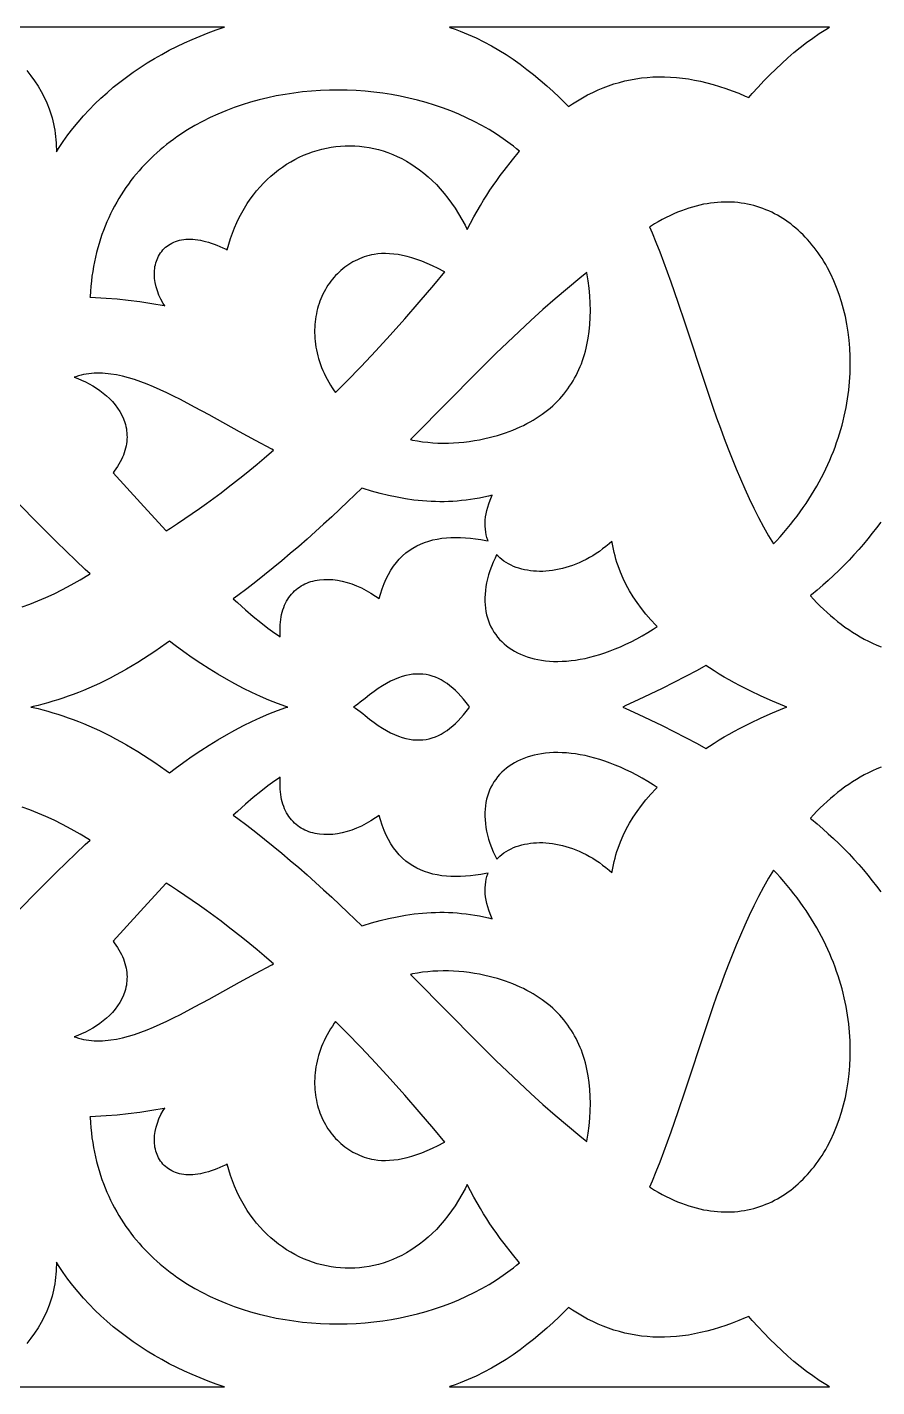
# Model space of a CAD drawing. Extents: x -340 to 340, y -265 to 265.
# Drawn here: x 130.8 to 168, y -214.8 to -155.2 of the extents above; entities that cross this region are included whole.
import ezdxf

# ---------------------------------------------------------------- set-up
doc = ezdxf.new("R2010")
doc.units = 0
doc.layers.add('LAYER_1', color=18, linetype='CONTINUOUS')

msp = doc.modelspace()

# ---------------------------------------------------------------- linework, layer by layer
at = {"layer": 'LAYER_1'}
for points in [[(130.732, -157.107), (130.909, -157.327), (131.075, -157.554), (131.228, -157.787), (131.369, -158.026), (131.497, -158.272), (131.612, -158.523), (131.714, -158.778), (131.76, -158.91), (131.803, -159.041), (131.842, -159.174), (131.877, -159.308), (131.909, -159.443), (131.938, -159.579), (131.962, -159.716), (131.984, -159.855), (132.001, -159.994), (132.015, -160.134), (132.024, -160.275), (132.031, -160.417), (132.033, -160.56), (132.032, -160.67), (132.129, -160.514), (132.329, -160.216), (132.539, -159.924), (132.759, -159.639), (132.987, -159.36), (133.224, -159.089), (133.469, -158.824), (133.723, -158.567), (133.984, -158.316), (134.254, -158.073), (134.53, -157.837), (134.814, -157.608), (135.105, -157.387), (135.402, -157.173), (135.706, -156.966), (136.016, -156.767), (136.332, -156.576), (136.653, -156.392), (136.98, -156.216), (137.312, -156.048), (137.649, -155.887), (137.991, -155.735), (138.337, -155.59), (138.687, -155.454), (139.04, -155.325), (139.398, -155.205), (139.408, -155.202), (128.06, -155.202)], [(130.533, -180.605), (130.87, -180.488), (131.216, -180.355), (131.571, -180.204), (131.935, -180.037), (132.307, -179.852), (132.689, -179.649), (133.079, -179.427), (133.486, -179.18), (133.512, -179.167), (133.303, -178.972), (132.882, -178.573), (132.461, -178.168), (132.04, -177.756), (131.196, -176.915), (130.4, -176.105)], [(168.19, -176.895), (168.009, -177.144), (167.822, -177.389), (167.629, -177.63), (167.43, -177.868), (167.226, -178.103), (167.016, -178.335), (166.801, -178.564), (166.581, -178.79), (166.355, -179.012), (166.123, -179.233), (165.887, -179.45), (165.646, -179.665), (165.399, -179.877), (165.148, -180.086), (165.106, -180.121), (165.109, -180.125), (165.25, -180.279), (165.393, -180.43), (165.538, -180.577), (165.686, -180.72), (165.836, -180.859), (165.988, -180.994), (166.143, -181.126), (166.3, -181.253), (166.459, -181.377), (166.622, -181.496), (166.786, -181.611), (166.954, -181.721), (167.124, -181.827), (167.297, -181.929), (167.472, -182.026), (167.651, -182.119), (167.832, -182.207), (168.017, -182.29), (168.204, -182.369)], [(168.204, -187.635), (168.017, -187.714), (167.832, -187.797), (167.651, -187.885), (167.472, -187.978), (167.297, -188.075), (167.124, -188.177), (166.954, -188.283), (166.786, -188.394), (166.622, -188.508), (166.459, -188.628), (166.3, -188.751), (166.143, -188.878), (165.988, -189.01), (165.836, -189.145), (165.686, -189.284), (165.538, -189.428), (165.393, -189.574), (165.25, -189.725), (165.109, -189.879), (165.105, -189.883), (165.149, -189.919), (165.399, -190.128), (165.646, -190.34), (165.887, -190.555), (166.123, -190.772), (166.355, -190.992), (166.581, -191.215), (166.801, -191.441), (167.016, -191.67), (167.226, -191.902), (167.43, -192.137), (167.629, -192.375), (167.822, -192.616), (168.009, -192.861), (168.19, -193.109)], [(130.4, -193.899), (131.196, -193.089), (132.04, -192.248), (132.461, -191.836), (132.882, -191.431), (133.303, -191.032), (133.512, -190.837), (133.486, -190.824), (133.079, -190.577), (132.689, -190.355), (132.307, -190.152), (131.935, -189.967), (131.571, -189.8), (131.216, -189.649), (130.87, -189.516), (130.533, -189.399)], [(128.061, -214.802), (139.406, -214.802), (139.397, -214.799), (139.04, -214.679), (138.686, -214.55), (138.336, -214.414), (137.99, -214.269), (137.648, -214.117), (137.312, -213.956), (136.98, -213.788), (136.653, -213.612), (136.331, -213.428), (136.016, -213.237), (135.706, -213.038), (135.402, -212.831), (135.104, -212.617), (134.814, -212.396), (134.53, -212.167), (134.253, -211.931), (133.984, -211.688), (133.723, -211.437), (133.469, -211.18), (133.224, -210.915), (132.987, -210.644), (132.758, -210.365), (132.539, -210.08), (132.329, -209.788), (132.129, -209.489), (132.032, -209.334), (132.033, -209.444), (132.031, -209.587), (132.024, -209.729), (132.015, -209.87), (132.001, -210.01), (131.984, -210.149), (131.963, -210.288), (131.938, -210.425), (131.909, -210.561), (131.878, -210.696), (131.842, -210.83), (131.803, -210.963), (131.761, -211.094), (131.714, -211.226), (131.613, -211.481), (131.497, -211.732), (131.369, -211.978), (131.228, -212.217), (131.075, -212.45), (130.91, -212.677), (130.733, -212.897)]]:
    msp.add_lwpolyline(points, dxfattribs=at)
for points in [[(149.27, -155.202), (149.289, -155.209), (149.519, -155.29), (149.748, -155.375), (150.098, -155.518), (150.443, -155.673), (150.781, -155.839), (151.112, -156.017), (151.437, -156.205), (151.755, -156.403), (152.068, -156.61), (152.374, -156.826), (152.674, -157.05), (152.968, -157.282), (153.256, -157.521), (153.54, -157.766), (153.817, -158.017), (154.09, -158.273), (154.357, -158.534), (154.501, -158.679), (154.666, -158.568), (154.887, -158.428), (155.11, -158.297), (155.335, -158.174), (155.562, -158.06), (155.791, -157.955), (156.022, -157.858), (156.255, -157.77), (156.491, -157.69), (156.729, -157.62), (156.968, -157.558), (157.211, -157.505), (157.455, -157.462), (157.701, -157.427), (157.95, -157.401), (158.201, -157.384), (158.454, -157.376), (158.71, -157.377), (158.968, -157.388), (159.228, -157.407), (159.491, -157.435), (159.755, -157.473), (160.023, -157.519), (160.292, -157.575), (160.565, -157.64), (160.839, -157.714), (161.116, -157.797), (161.396, -157.889), (161.679, -157.99), (161.964, -158.101), (162.251, -158.22), (162.405, -158.288), (162.557, -158.114), (162.81, -157.833), (163.065, -157.56), (163.323, -157.295), (163.584, -157.037), (163.847, -156.788), (164.114, -156.547), (164.384, -156.315), (164.657, -156.093), (164.933, -155.88), (165.213, -155.676), (165.496, -155.483), (165.783, -155.301), (165.951, -155.202)], [(144.007, -157.963), (143.616, -157.978), (143.225, -158.004), (142.835, -158.041), (142.448, -158.089), (142.063, -158.147), (141.68, -158.217), (141.301, -158.297), (140.925, -158.389), (140.554, -158.491), (140.187, -158.604), (139.825, -158.729), (139.469, -158.864), (139.119, -159.011), (138.775, -159.168), (138.438, -159.337), (138.108, -159.517), (137.785, -159.708), (137.628, -159.807), (137.472, -159.91), (137.318, -160.015), (137.167, -160.123), (137.017, -160.234), (136.87, -160.347), (136.726, -160.464), (136.584, -160.583), (136.444, -160.705), (136.307, -160.83), (136.172, -160.957), (136.04, -161.088), (135.911, -161.221), (135.784, -161.357), (135.66, -161.496), (135.539, -161.638), (135.421, -161.782), (135.306, -161.929), (135.194, -162.08), (135.085, -162.233), (134.979, -162.389), (134.876, -162.548), (134.777, -162.709), (134.68, -162.874), (134.587, -163.041), (134.498, -163.212), (134.412, -163.385), (134.329, -163.561), (134.25, -163.74), (134.174, -163.922), (134.102, -164.107), (134.034, -164.295), (133.969, -164.486), (133.908, -164.68), (133.852, -164.877), (133.799, -165.076), (133.75, -165.279), (133.705, -165.485), (133.664, -165.694), (133.627, -165.906), (133.595, -166.121), (133.567, -166.339), (133.543, -166.559), (133.523, -166.784), (133.508, -167.011), (133.507, -167.04), (133.752, -167.048), (134.217, -167.075), (134.696, -167.114), (135.189, -167.166), (135.697, -167.232), (136.22, -167.311), (136.757, -167.405), (136.786, -167.411), (136.722, -167.314), (136.621, -167.131), (136.534, -166.948), (136.463, -166.764), (136.407, -166.581), (136.367, -166.398), (136.342, -166.218), (136.332, -166.043), (136.333, -165.954), (136.338, -165.868), (136.347, -165.783), (136.359, -165.699), (136.376, -165.617), (136.397, -165.537), (136.421, -165.458), (136.45, -165.381), (136.482, -165.306), (136.519, -165.233), (136.56, -165.162), (136.604, -165.095), (136.653, -165.029), (136.706, -164.967), (136.762, -164.908), (136.823, -164.852), (136.887, -164.8), (136.955, -164.752), (137.026, -164.707), (137.101, -164.666), (137.18, -164.629), (137.261, -164.597), (137.346, -164.569), (137.433, -164.545), (137.524, -164.525), (137.617, -164.511), (137.714, -164.5), (137.813, -164.495), (137.914, -164.494), (138.019, -164.498), (138.126, -164.506), (138.236, -164.52), (138.348, -164.538), (138.463, -164.562), (138.58, -164.59), (138.7, -164.624), (138.823, -164.663), (138.948, -164.707), (139.076, -164.756), (139.207, -164.811), (139.34, -164.872), (139.475, -164.938), (139.522, -164.963), (139.592, -164.711), (139.669, -164.467), (139.754, -164.228), (139.846, -163.996), (139.945, -163.77), (140.051, -163.551), (140.163, -163.339), (140.282, -163.133), (140.407, -162.934), (140.538, -162.741), (140.675, -162.556), (140.818, -162.377), (140.965, -162.206), (141.118, -162.042), (141.276, -161.885), (141.438, -161.736), (141.605, -161.594), (141.776, -161.459), (141.951, -161.332), (142.13, -161.213), (142.313, -161.102), (142.499, -160.998), (142.688, -160.902), (142.88, -160.815), (143.074, -160.735), (143.271, -160.664), (143.471, -160.601), (143.672, -160.546), (143.875, -160.499), (144.08, -160.461), (144.287, -160.432), (144.494, -160.411), (144.702, -160.4), (144.911, -160.396), (145.121, -160.402), (145.33, -160.417), (145.54, -160.441), (145.749, -160.474), (145.958, -160.516), (146.166, -160.567), (146.373, -160.628), (146.579, -160.698), (146.784, -160.777), (146.987, -160.866), (147.188, -160.965), (147.387, -161.073), (147.583, -161.191), (147.777, -161.319), (147.968, -161.456), (148.156, -161.603), (148.341, -161.76), (148.522, -161.927), (148.7, -162.104), (148.874, -162.291), (149.043, -162.488), (149.209, -162.695), (149.369, -162.912), (149.525, -163.14), (149.676, -163.378), (149.822, -163.626), (149.963, -163.884), (150.053, -164.065), (150.193, -163.799), (150.344, -163.521), (150.49, -163.262), (150.631, -163.018), (150.77, -162.787), (150.91, -162.565), (151.051, -162.349), (151.196, -162.137), (151.347, -161.925), (151.505, -161.71), (151.673, -161.49), (152.044, -161.02), (152.352, -160.641), (152.221, -160.532), (152.079, -160.419), (151.934, -160.308), (151.637, -160.093), (151.331, -159.888), (151.017, -159.693), (150.695, -159.509), (150.365, -159.334), (150.027, -159.17), (149.683, -159.016), (149.332, -158.872), (148.976, -158.739), (148.613, -158.616), (148.246, -158.504), (147.875, -158.402), (147.499, -158.31), (147.119, -158.229), (146.737, -158.158), (146.351, -158.098), (145.964, -158.049), (145.574, -158.01), (145.183, -157.982), (144.792, -157.965), (144.399, -157.959)], [(161.499, -173.681), (161.674, -174.127), (161.854, -174.569), (162.039, -175.006), (162.229, -175.438), (162.424, -175.863), (162.625, -176.282), (162.833, -176.693), (163.046, -177.097), (163.267, -177.492), (163.481, -177.855), (163.616, -177.714), (163.779, -177.536), (163.938, -177.358), (164.092, -177.178), (164.241, -176.997), (164.386, -176.815), (164.526, -176.632), (164.662, -176.448), (164.793, -176.263), (164.921, -176.077), (165.043, -175.89), (165.162, -175.702), (165.276, -175.514), (165.386, -175.325), (165.491, -175.136), (165.593, -174.946), (165.69, -174.755), (165.783, -174.564), (165.872, -174.373), (165.957, -174.181), (166.037, -173.989), (166.114, -173.797), (166.187, -173.605), (166.256, -173.412), (166.321, -173.22), (166.382, -173.027), (166.439, -172.835), (166.493, -172.643), (166.542, -172.451), (166.588, -172.26), (166.63, -172.068), (166.669, -171.877), (166.704, -171.687), (166.735, -171.497), (166.762, -171.307), (166.786, -171.119), (166.824, -170.743), (166.847, -170.37), (166.857, -170.001), (166.853, -169.636), (166.836, -169.276), (166.806, -168.921), (166.763, -168.571), (166.709, -168.227), (166.641, -167.89), (166.562, -167.559), (166.472, -167.236), (166.37, -166.921), (166.257, -166.614), (166.133, -166.316), (165.998, -166.027), (165.853, -165.746), (165.777, -165.611), (165.698, -165.478), (165.617, -165.348), (165.534, -165.22), (165.448, -165.095), (165.359, -164.972), (165.269, -164.853), (165.176, -164.736), (165.081, -164.623), (164.984, -164.512), (164.884, -164.405), (164.783, -164.301), (164.679, -164.2), (164.573, -164.102), (164.466, -164.008), (164.356, -163.917), (164.244, -163.829), (164.131, -163.745), (164.015, -163.664), (163.897, -163.587), (163.778, -163.513), (163.657, -163.443), (163.534, -163.377), (163.409, -163.315), (163.283, -163.256), (163.155, -163.202), (163.025, -163.151), (162.893, -163.104), (162.76, -163.061), (162.625, -163.022), (162.489, -162.988), (162.351, -162.957), (162.211, -162.931), (162.07, -162.909), (161.927, -162.892), (161.783, -162.878), (161.637, -162.87), (161.49, -162.865), (161.341, -162.866), (161.191, -162.871), (161.039, -162.88), (160.886, -162.895), (160.732, -162.914), (160.576, -162.938), (160.419, -162.967), (160.26, -163.002), (160.1, -163.041), (159.939, -163.085), (159.777, -163.135), (159.613, -163.19), (159.448, -163.25), (159.282, -163.316), (159.115, -163.388), (158.947, -163.465), (158.777, -163.547), (158.607, -163.635), (158.435, -163.729), (158.263, -163.829), (158.089, -163.935), (158.055, -163.957), (158.163, -164.211), (158.333, -164.629), (158.5, -165.053), (158.663, -165.484), (158.824, -165.92), (158.982, -166.361), (159.293, -167.257), (159.599, -168.166), (159.903, -169.086), (160.208, -170.011), (160.517, -170.937), (160.833, -171.861), (160.995, -172.32), (161.159, -172.776), (161.327, -173.23)], [(143.779, -170.375), (143.841, -170.504), (143.908, -170.632), (143.98, -170.76), (144.056, -170.888), (144.137, -171.016), (144.223, -171.143), (144.274, -171.214), (144.758, -170.732), (145.4, -170.072), (146.04, -169.396), (146.678, -168.703), (147.315, -167.992), (147.953, -167.263), (148.592, -166.515), (149.078, -165.932), (149.03, -165.906), (148.78, -165.777), (148.537, -165.66), (148.3, -165.555), (148.07, -165.463), (147.847, -165.382), (147.631, -165.312), (147.421, -165.254), (147.218, -165.207), (147.021, -165.171), (146.831, -165.145), (146.647, -165.13), (146.469, -165.124), (146.297, -165.128), (146.13, -165.142), (145.968, -165.165), (145.859, -165.186), (145.75, -165.212), (145.643, -165.241), (145.538, -165.274), (145.435, -165.31), (145.333, -165.351), (145.234, -165.394), (145.137, -165.441), (145.041, -165.492), (144.948, -165.546), (144.857, -165.603), (144.768, -165.663), (144.681, -165.727), (144.597, -165.793), (144.515, -165.862), (144.435, -165.935), (144.358, -166.01), (144.283, -166.088), (144.21, -166.168), (144.14, -166.251), (144.073, -166.337), (144.009, -166.425), (143.947, -166.516), (143.888, -166.609), (143.832, -166.704), (143.778, -166.802), (143.728, -166.901), (143.68, -167.003), (143.636, -167.106), (143.595, -167.212), (143.557, -167.319), (143.522, -167.428), (143.49, -167.539), (143.462, -167.651), (143.436, -167.765), (143.415, -167.88), (143.397, -167.997), (143.382, -168.114), (143.371, -168.234), (143.363, -168.354), (143.36, -168.475), (143.36, -168.597), (143.363, -168.721), (143.371, -168.845), (143.382, -168.97), (143.397, -169.095), (143.417, -169.222), (143.44, -169.349), (143.468, -169.476), (143.499, -169.604), (143.535, -169.732), (143.575, -169.86), (143.62, -169.989), (143.668, -170.117), (143.722, -170.246)], [(151.196, -173.145), (151.377, -173.094), (151.554, -173.04), (151.726, -172.983), (151.894, -172.924), (152.057, -172.861), (152.216, -172.795), (152.371, -172.727), (152.522, -172.655), (152.668, -172.581), (152.811, -172.505), (152.949, -172.426), (153.083, -172.344), (153.212, -172.259), (153.338, -172.172), (153.46, -172.083), (153.578, -171.991), (153.692, -171.897), (153.802, -171.8), (153.908, -171.701), (154.01, -171.599), (154.109, -171.496), (154.204, -171.39), (154.295, -171.282), (154.382, -171.171), (154.466, -171.059), (154.546, -170.944), (154.623, -170.827), (154.696, -170.708), (154.766, -170.587), (154.832, -170.464), (154.895, -170.339), (154.954, -170.212), (155.01, -170.083), (155.062, -169.952), (155.111, -169.82), (155.157, -169.685), (155.199, -169.548), (155.238, -169.41), (155.274, -169.27), (155.307, -169.128), (155.336, -168.984), (155.362, -168.84), (155.405, -168.543), (155.435, -168.241), (155.452, -167.933), (155.457, -167.619), (155.45, -167.3), (155.43, -166.976), (155.399, -166.647), (155.356, -166.314), (155.302, -165.976), (155.298, -165.957), (154.996, -166.199), (154.446, -166.654), (153.906, -167.116), (153.375, -167.584), (152.851, -168.057), (152.334, -168.536), (151.822, -169.02), (151.315, -169.509), (150.812, -170.001), (150.311, -170.498), (149.315, -171.501), (147.564, -173.281), (147.656, -173.301), (147.876, -173.341), (148.097, -173.373), (148.32, -173.399), (148.545, -173.418), (148.771, -173.43), (148.998, -173.435), (149.226, -173.433), (149.454, -173.425), (149.683, -173.41), (149.911, -173.389), (150.14, -173.361), (150.367, -173.326), (150.594, -173.285), (150.821, -173.238), (151.01, -173.193)], [(137.474, -171.526), (137.173, -171.374), (136.876, -171.23), (136.584, -171.094), (136.297, -170.968), (136.015, -170.852), (135.737, -170.747), (135.465, -170.653), (135.197, -170.571), (134.935, -170.503), (134.677, -170.447), (134.423, -170.406), (134.299, -170.391), (134.176, -170.38), (134.054, -170.373), (133.933, -170.369), (133.813, -170.369), (133.694, -170.374), (133.577, -170.382), (133.46, -170.395), (133.345, -170.412), (133.23, -170.433), (133.117, -170.459), (133.004, -170.489), (132.892, -170.524), (132.82, -170.549), (132.969, -170.604), (133.139, -170.673), (133.306, -170.75), (133.471, -170.834), (133.633, -170.925), (133.791, -171.023), (133.944, -171.128), (134.092, -171.24), (134.233, -171.358), (134.367, -171.483), (134.494, -171.614), (134.611, -171.752), (134.719, -171.897), (134.817, -172.048), (134.904, -172.205), (134.978, -172.369), (135.038, -172.536), (135.063, -172.625), (135.084, -172.713), (135.102, -172.803), (135.115, -172.894), (135.125, -172.986), (135.13, -173.079), (135.131, -173.173), (135.127, -173.268), (135.119, -173.364), (135.107, -173.461), (135.089, -173.559), (135.068, -173.657), (135.041, -173.756), (135.009, -173.856), (134.973, -173.956), (134.931, -174.057), (134.885, -174.158), (134.833, -174.259), (134.777, -174.361), (134.715, -174.464), (134.648, -174.567), (134.575, -174.67), (134.522, -174.74), (135.723, -176.055), (136.354, -176.74), (136.855, -177.279), (137.034, -177.165), (137.352, -176.957), (137.669, -176.744), (137.987, -176.526), (138.304, -176.304), (138.621, -176.076), (138.938, -175.844), (139.255, -175.607), (139.572, -175.366), (139.888, -175.12), (140.205, -174.869), (140.521, -174.613), (140.837, -174.353), (141.153, -174.088), (141.468, -173.819), (141.563, -173.737), (141.485, -173.696), (140.767, -173.319), (140.067, -172.939), (138.731, -172.2), (138.093, -171.852)], [(150.966, -177.717), (150.956, -177.692), (150.919, -177.577), (150.888, -177.458), (150.865, -177.335), (150.849, -177.209), (150.841, -177.08), (150.84, -176.947), (150.847, -176.812), (150.862, -176.673), (150.884, -176.532), (150.915, -176.388), (150.953, -176.242), (151, -176.093), (151.056, -175.941), (151.119, -175.787), (151.149, -175.722), (150.988, -175.761), (150.789, -175.805), (150.591, -175.845), (150.394, -175.879), (150.198, -175.91), (150.003, -175.936), (149.809, -175.957), (149.616, -175.975), (149.423, -175.988), (149.231, -175.997), (149.041, -176.002), (148.85, -176.003), (148.661, -176), (148.472, -175.993), (148.283, -175.983), (148.095, -175.969), (147.907, -175.951), (147.719, -175.929), (147.347, -175.876), (146.975, -175.81), (146.603, -175.73), (146.231, -175.639), (145.859, -175.535), (145.489, -175.422), (145.43, -175.404), (144.817, -175.995), (144.11, -176.66), (143.753, -176.99), (143.393, -177.316), (143.03, -177.641), (142.663, -177.962), (142.294, -178.28), (141.92, -178.594), (141.543, -178.905), (141.162, -179.213), (140.777, -179.516), (140.388, -179.815), (139.994, -180.11), (139.793, -180.256), (139.976, -180.425), (140.326, -180.738), (140.665, -181.029), (140.995, -181.298), (141.314, -181.543), (141.622, -181.764), (141.771, -181.865), (141.855, -181.919), (141.846, -181.784), (141.843, -181.654), (141.844, -181.528), (141.849, -181.405), (141.858, -181.285), (141.872, -181.169), (141.89, -181.056), (141.912, -180.947), (141.939, -180.841), (141.969, -180.739), (142.004, -180.64), (142.042, -180.544), (142.084, -180.452), (142.13, -180.364), (142.18, -180.28), (142.233, -180.199), (142.29, -180.122), (142.35, -180.049), (142.414, -179.979), (142.48, -179.914), (142.55, -179.853), (142.623, -179.795), (142.698, -179.742), (142.776, -179.692), (142.856, -179.647), (142.938, -179.605), (143.023, -179.568), (143.109, -179.534), (143.198, -179.505), (143.288, -179.479), (143.38, -179.458), (143.473, -179.44), (143.57, -179.425), (143.761, -179.408), (143.959, -179.406), (144.16, -179.418), (144.365, -179.444), (144.572, -179.484), (144.781, -179.538), (144.991, -179.606), (145.202, -179.687), (145.412, -179.781), (145.622, -179.889), (145.831, -180.009), (146.037, -180.143), (146.189, -180.253), (146.244, -180.053), (146.32, -179.817), (146.404, -179.595), (146.496, -179.385), (146.596, -179.187), (146.705, -179.001), (146.821, -178.828), (146.945, -178.666), (147.076, -178.516), (147.215, -178.378), (147.36, -178.251), (147.513, -178.137), (147.672, -178.033), (147.837, -177.941), (148.008, -177.86), (148.184, -177.789), (148.365, -177.729), (148.552, -177.679), (148.743, -177.639), (148.938, -177.608), (149.138, -177.586), (149.342, -177.573), (149.55, -177.569), (149.761, -177.572), (149.977, -177.583), (150.196, -177.602), (150.418, -177.628), (150.644, -177.66), (150.873, -177.699)], [(151.345, -178.327), (151.275, -178.471), (151.191, -178.659), (151.116, -178.844), (151.05, -179.026), (150.993, -179.206), (150.945, -179.382), (150.905, -179.556), (150.874, -179.726), (150.851, -179.893), (150.836, -180.056), (150.828, -180.216), (150.829, -180.372), (150.837, -180.524), (150.853, -180.673), (150.876, -180.818), (150.906, -180.959), (150.943, -181.096), (150.987, -181.228), (151.037, -181.357), (151.094, -181.482), (151.158, -181.602), (151.228, -181.718), (151.304, -181.83), (151.387, -181.937), (151.475, -182.04), (151.57, -182.138), (151.671, -182.232), (151.777, -182.321), (151.89, -182.405), (152.008, -182.485), (152.132, -182.559), (152.261, -182.628), (152.396, -182.692), (152.536, -182.75), (152.682, -182.802), (152.833, -182.849), (152.989, -182.89), (153.151, -182.925), (153.317, -182.954), (153.488, -182.976), (153.663, -182.992), (153.844, -183.001), (154.028, -183.004), (154.217, -182.999), (154.411, -182.988), (154.608, -182.969), (154.809, -182.944), (155.015, -182.91), (155.223, -182.869), (155.436, -182.821), (155.652, -182.764), (155.871, -182.7), (156.093, -182.627), (156.319, -182.547), (156.547, -182.458), (156.778, -182.36), (157.012, -182.254), (157.248, -182.139), (157.487, -182.015), (157.728, -181.882), (157.971, -181.74), (158.216, -181.589), (158.388, -181.477), (158.327, -181.416), (158.104, -181.176), (157.893, -180.931), (157.695, -180.682), (157.509, -180.428), (157.336, -180.17), (157.176, -179.907), (157.03, -179.64), (156.896, -179.368), (156.776, -179.092), (156.67, -178.812), (156.622, -178.669), (156.578, -178.525), (156.537, -178.381), (156.499, -178.235), (156.465, -178.088), (156.435, -177.94), (156.408, -177.792), (156.4, -177.74), (156.279, -177.847), (156.138, -177.964), (155.995, -178.074), (155.851, -178.179), (155.705, -178.277), (155.559, -178.369), (155.412, -178.455), (155.264, -178.535), (155.116, -178.61), (154.968, -178.678), (154.819, -178.74), (154.671, -178.797), (154.522, -178.848), (154.375, -178.893), (154.227, -178.933), (154.081, -178.967), (153.935, -178.996), (153.791, -179.019), (153.648, -179.036), (153.506, -179.049), (153.366, -179.055), (153.228, -179.057), (153.091, -179.053), (152.957, -179.044), (152.825, -179.03), (152.695, -179.01), (152.568, -178.986), (152.444, -178.956), (152.322, -178.921), (152.204, -178.881), (152.089, -178.836), (151.978, -178.786), (151.87, -178.731), (151.767, -178.671), (151.667, -178.606), (151.572, -178.536), (151.482, -178.461), (151.396, -178.381)], [(139.863, -186.012), (140.236, -185.816), (140.609, -185.633), (140.982, -185.462), (141.355, -185.304), (141.728, -185.159), (142.101, -185.028), (142.183, -185.002), (142.101, -184.976), (141.728, -184.845), (141.355, -184.7), (140.982, -184.542), (140.609, -184.371), (140.236, -184.188), (139.862, -183.992), (139.489, -183.785), (139.115, -183.565), (138.741, -183.335), (138.367, -183.094), (137.993, -182.843), (137.618, -182.581), (137.243, -182.31), (136.988, -182.119), (136.853, -182.217), (136.599, -182.397), (136.347, -182.57), (136.097, -182.737), (135.848, -182.897), (135.602, -183.051), (135.356, -183.199), (135.113, -183.341), (134.871, -183.477), (134.631, -183.608), (134.393, -183.732), (134.156, -183.851), (133.921, -183.965), (133.688, -184.072), (133.456, -184.175), (133.226, -184.273), (132.998, -184.365), (132.771, -184.452), (132.546, -184.534), (132.322, -184.612), (132.1, -184.685), (131.88, -184.753), (131.661, -184.816), (131.443, -184.875), (131.228, -184.93), (131.013, -184.981), (130.915, -185.002), (131.013, -185.024), (131.228, -185.074), (131.443, -185.129), (131.661, -185.188), (131.88, -185.251), (132.1, -185.32), (132.322, -185.392), (132.546, -185.47), (132.771, -185.552), (132.998, -185.639), (133.226, -185.731), (133.456, -185.829), (133.688, -185.931), (133.921, -186.039), (134.156, -186.153), (134.393, -186.272), (134.631, -186.396), (134.871, -186.527), (135.113, -186.663), (135.356, -186.805), (135.602, -186.953), (135.848, -187.107), (136.097, -187.267), (136.347, -187.434), (136.599, -187.607), (136.853, -187.787), (136.988, -187.885), (137.244, -187.694), (137.618, -187.423), (137.993, -187.161), (138.367, -186.91), (138.742, -186.669), (139.115, -186.438), (139.489, -186.219)], [(147.037, -183.725), (146.868, -183.793), (146.696, -183.873), (146.52, -183.966), (146.339, -184.071), (146.155, -184.19), (145.966, -184.321), (145.774, -184.467), (145.574, -184.629), (145.363, -184.797), (145.256, -184.875), (145.15, -184.948), (145.065, -185.002), (145.15, -185.056), (145.256, -185.129), (145.362, -185.206), (145.469, -185.289), (145.575, -185.376), (145.774, -185.537), (145.966, -185.682), (146.155, -185.814), (146.339, -185.933), (146.52, -186.038), (146.696, -186.13), (146.868, -186.211), (147.037, -186.278), (147.201, -186.334), (147.362, -186.379), (147.518, -186.412), (147.671, -186.434), (147.82, -186.445), (147.967, -186.447), (148.11, -186.438), (148.25, -186.42), (148.388, -186.392), (148.523, -186.354), (148.656, -186.307), (148.788, -186.251), (148.917, -186.186), (149.045, -186.112), (149.171, -186.028), (149.296, -185.936), (149.419, -185.834), (149.54, -185.724), (149.66, -185.606), (149.778, -185.478), (149.895, -185.343), (150.009, -185.2), (150.122, -185.049), (150.155, -185.002), (150.122, -184.956), (150.009, -184.804), (149.895, -184.661), (149.778, -184.526), (149.66, -184.399), (149.54, -184.28), (149.419, -184.17), (149.296, -184.068), (149.171, -183.976), (149.045, -183.892), (148.917, -183.818), (148.788, -183.752), (148.656, -183.696), (148.523, -183.649), (148.388, -183.612), (148.25, -183.584), (148.11, -183.565), (147.967, -183.557), (147.82, -183.558), (147.671, -183.57), (147.518, -183.592), (147.362, -183.625), (147.201, -183.669)], [(163.975, -185.04), (164.071, -185.002), (163.975, -184.964), (163.445, -184.742), (162.942, -184.52), (162.462, -184.294), (162.229, -184.178), (161.999, -184.06), (161.774, -183.94), (161.551, -183.816), (161.33, -183.689), (161.111, -183.558), (160.893, -183.423), (160.677, -183.284), (160.526, -183.188), (160.134, -183.403), (159.631, -183.67), (159.12, -183.932), (158.603, -184.19), (158.08, -184.444), (157.552, -184.694), (157.018, -184.941), (156.883, -185.002), (157.018, -185.063), (157.552, -185.31), (158.08, -185.561), (158.603, -185.815), (159.12, -186.073), (159.631, -186.335), (160.134, -186.602), (160.526, -186.816), (160.677, -186.719), (160.893, -186.581), (161.111, -186.446), (161.33, -186.315), (161.551, -186.188), (161.774, -186.064), (161.999, -185.944), (162.229, -185.826), (162.462, -185.71), (162.942, -185.484), (163.445, -185.262)], [(151.346, -191.676), (151.396, -191.623), (151.482, -191.543), (151.572, -191.468), (151.667, -191.398), (151.767, -191.333), (151.87, -191.273), (151.978, -191.218), (152.089, -191.168), (152.204, -191.123), (152.322, -191.083), (152.444, -191.048), (152.568, -191.018), (152.695, -190.993), (152.825, -190.974), (152.957, -190.96), (153.091, -190.951), (153.228, -190.947), (153.366, -190.948), (153.506, -190.955), (153.648, -190.968), (153.791, -190.985), (153.935, -191.008), (154.081, -191.037), (154.227, -191.071), (154.375, -191.111), (154.522, -191.156), (154.671, -191.207), (154.819, -191.264), (154.968, -191.326), (155.116, -191.394), (155.264, -191.469), (155.412, -191.549), (155.559, -191.635), (155.705, -191.727), (155.851, -191.825), (155.995, -191.93), (156.138, -192.04), (156.279, -192.157), (156.4, -192.264), (156.408, -192.213), (156.435, -192.064), (156.465, -191.916), (156.499, -191.769), (156.537, -191.623), (156.578, -191.479), (156.622, -191.336), (156.67, -191.192), (156.776, -190.912), (156.896, -190.636), (157.03, -190.364), (157.176, -190.097), (157.336, -189.834), (157.509, -189.576), (157.695, -189.322), (157.893, -189.073), (158.104, -188.828), (158.327, -188.587), (158.388, -188.526), (158.216, -188.415), (157.971, -188.264), (157.728, -188.122), (157.487, -187.989), (157.248, -187.865), (157.012, -187.75), (156.778, -187.644), (156.547, -187.546), (156.318, -187.457), (156.093, -187.376), (155.87, -187.304), (155.651, -187.239), (155.435, -187.183), (155.223, -187.134), (155.014, -187.094), (154.809, -187.06), (154.607, -187.034), (154.41, -187.016), (154.217, -187.004), (154.028, -187), (153.843, -187.003), (153.663, -187.012), (153.487, -187.028), (153.316, -187.05), (153.15, -187.079), (152.989, -187.114), (152.833, -187.155), (152.682, -187.202), (152.536, -187.254), (152.395, -187.312), (152.26, -187.376), (152.131, -187.445), (152.007, -187.519), (151.889, -187.598), (151.777, -187.682), (151.67, -187.771), (151.57, -187.865), (151.475, -187.964), (151.386, -188.067), (151.304, -188.174), (151.228, -188.286), (151.158, -188.402), (151.094, -188.522), (151.037, -188.647), (150.987, -188.775), (150.943, -188.908), (150.906, -189.045), (150.876, -189.186), (150.853, -189.33), (150.837, -189.479), (150.829, -189.631), (150.828, -189.788), (150.835, -189.947), (150.85, -190.111), (150.874, -190.277), (150.905, -190.447), (150.945, -190.621), (150.993, -190.797), (151.05, -190.977), (151.116, -191.159), (151.191, -191.344), (151.275, -191.532)], [(141.771, -188.139), (141.622, -188.24), (141.314, -188.461), (140.995, -188.706), (140.666, -188.975), (140.326, -189.266), (139.976, -189.579), (139.793, -189.748), (139.994, -189.894), (140.388, -190.189), (140.777, -190.488), (141.162, -190.791), (141.543, -191.099), (141.92, -191.41), (142.294, -191.724), (142.663, -192.042), (143.03, -192.363), (143.393, -192.688), (143.753, -193.014), (144.11, -193.344), (144.817, -194.009), (145.43, -194.6), (145.489, -194.582), (145.859, -194.468), (146.231, -194.365), (146.603, -194.273), (146.975, -194.194), (147.347, -194.128), (147.72, -194.074), (148.094, -194.035), (148.283, -194.021), (148.472, -194.011), (148.661, -194.004), (148.85, -194.001), (149.041, -194.002), (149.231, -194.007), (149.423, -194.016), (149.616, -194.03), (149.809, -194.047), (150.003, -194.069), (150.198, -194.094), (150.394, -194.125), (150.591, -194.16), (150.789, -194.199), (150.988, -194.243), (151.149, -194.282), (151.119, -194.217), (151.056, -194.063), (151, -193.911), (150.953, -193.762), (150.915, -193.615), (150.884, -193.472), (150.862, -193.33), (150.847, -193.192), (150.84, -193.057), (150.841, -192.924), (150.849, -192.795), (150.865, -192.669), (150.888, -192.546), (150.919, -192.427), (150.956, -192.312), (150.966, -192.286), (150.873, -192.304), (150.644, -192.343), (150.418, -192.376), (150.196, -192.402), (149.977, -192.42), (149.761, -192.431), (149.55, -192.435), (149.342, -192.43), (149.138, -192.417), (148.938, -192.396), (148.743, -192.365), (148.552, -192.325), (148.365, -192.275), (148.184, -192.215), (148.008, -192.144), (147.837, -192.063), (147.672, -191.971), (147.513, -191.868), (147.36, -191.753), (147.215, -191.626), (147.076, -191.488), (146.945, -191.338), (146.821, -191.177), (146.705, -191.003), (146.596, -190.817), (146.496, -190.62), (146.404, -190.41), (146.32, -190.187), (146.244, -189.952), (146.189, -189.752), (146.037, -189.861), (145.831, -189.995), (145.622, -190.116), (145.412, -190.223), (145.202, -190.318), (144.991, -190.399), (144.781, -190.466), (144.572, -190.52), (144.365, -190.56), (144.16, -190.586), (143.959, -190.598), (143.761, -190.596), (143.569, -190.579), (143.473, -190.565), (143.379, -190.547), (143.288, -190.525), (143.197, -190.499), (143.109, -190.47), (143.022, -190.436), (142.938, -190.399), (142.855, -190.357), (142.775, -190.312), (142.698, -190.263), (142.622, -190.209), (142.55, -190.152), (142.48, -190.09), (142.414, -190.025), (142.35, -189.955), (142.29, -189.882), (142.233, -189.805), (142.18, -189.724), (142.13, -189.64), (142.084, -189.552), (142.042, -189.46), (142.003, -189.364), (141.969, -189.265), (141.939, -189.163), (141.912, -189.057), (141.89, -188.948), (141.872, -188.835), (141.858, -188.719), (141.849, -188.599), (141.843, -188.477), (141.843, -188.35), (141.846, -188.22), (141.855, -188.085)], [(164.573, -205.902), (164.679, -205.805), (164.783, -205.704), (164.884, -205.6), (164.984, -205.492), (165.081, -205.382), (165.176, -205.268), (165.269, -205.152), (165.359, -205.032), (165.448, -204.91), (165.534, -204.785), (165.617, -204.657), (165.698, -204.526), (165.777, -204.393), (165.853, -204.258), (165.998, -203.978), (166.133, -203.689), (166.257, -203.391), (166.37, -203.084), (166.472, -202.769), (166.562, -202.446), (166.641, -202.115), (166.709, -201.778), (166.763, -201.434), (166.806, -201.084), (166.836, -200.729), (166.853, -200.368), (166.857, -200.004), (166.847, -199.635), (166.824, -199.262), (166.786, -198.885), (166.762, -198.698), (166.735, -198.508), (166.704, -198.318), (166.669, -198.127), (166.63, -197.936), (166.588, -197.745), (166.542, -197.553), (166.493, -197.362), (166.439, -197.169), (166.382, -196.977), (166.321, -196.785), (166.256, -196.592), (166.187, -196.4), (166.114, -196.208), (166.037, -196.016), (165.957, -195.824), (165.872, -195.632), (165.783, -195.441), (165.69, -195.25), (165.593, -195.059), (165.491, -194.869), (165.386, -194.679), (165.276, -194.49), (165.162, -194.302), (165.043, -194.115), (164.921, -193.928), (164.793, -193.742), (164.662, -193.557), (164.526, -193.373), (164.386, -193.189), (164.241, -193.007), (164.092, -192.826), (163.938, -192.647), (163.779, -192.468), (163.616, -192.291), (163.481, -192.15), (163.268, -192.512), (163.047, -192.907), (162.833, -193.311), (162.626, -193.723), (162.425, -194.141), (162.229, -194.566), (162.039, -194.998), (161.855, -195.435), (161.675, -195.877), (161.499, -196.323), (161.327, -196.774), (161.16, -197.228), (160.995, -197.684), (160.833, -198.143), (160.517, -199.067), (160.208, -199.993), (159.903, -200.918), (159.599, -201.838), (159.293, -202.747), (158.982, -203.643), (158.824, -204.084), (158.663, -204.52), (158.5, -204.951), (158.333, -205.375), (158.163, -205.793), (158.055, -206.047), (158.089, -206.069), (158.263, -206.175), (158.435, -206.274), (158.607, -206.369), (158.777, -206.457), (158.947, -206.539), (159.115, -206.616), (159.282, -206.688), (159.448, -206.754), (159.613, -206.814), (159.777, -206.869), (159.939, -206.919), (160.1, -206.963), (160.26, -207.002), (160.419, -207.037), (160.576, -207.066), (160.732, -207.09), (160.886, -207.109), (161.039, -207.124), (161.191, -207.134), (161.341, -207.139), (161.49, -207.139), (161.637, -207.135), (161.783, -207.126), (161.927, -207.113), (162.07, -207.095), (162.211, -207.073), (162.351, -207.047), (162.489, -207.017), (162.625, -206.982), (162.76, -206.943), (162.893, -206.9), (163.025, -206.854), (163.155, -206.803), (163.283, -206.748), (163.409, -206.689), (163.534, -206.627), (163.657, -206.561), (163.778, -206.491), (163.897, -206.418), (164.015, -206.34), (164.131, -206.26), (164.244, -206.176), (164.356, -206.088), (164.466, -205.997)], [(137.352, -193.047), (137.034, -192.839), (136.855, -192.725), (136.354, -193.264), (135.723, -193.949), (134.522, -195.263), (134.575, -195.333), (134.648, -195.436), (134.715, -195.539), (134.777, -195.642), (134.833, -195.744), (134.885, -195.845), (134.931, -195.946), (134.973, -196.047), (135.009, -196.147), (135.041, -196.247), (135.068, -196.346), (135.089, -196.445), (135.107, -196.542), (135.119, -196.639), (135.127, -196.735), (135.131, -196.83), (135.13, -196.925), (135.125, -197.018), (135.115, -197.11), (135.102, -197.201), (135.084, -197.29), (135.063, -197.379), (135.038, -197.467), (134.978, -197.635), (134.904, -197.798), (134.817, -197.956), (134.719, -198.107), (134.611, -198.251), (134.494, -198.39), (134.367, -198.521), (134.233, -198.646), (134.092, -198.764), (133.944, -198.876), (133.791, -198.981), (133.633, -199.079), (133.471, -199.17), (133.306, -199.254), (133.139, -199.331), (132.969, -199.4), (132.82, -199.455), (132.892, -199.48), (133.004, -199.515), (133.117, -199.545), (133.23, -199.571), (133.345, -199.592), (133.46, -199.609), (133.577, -199.622), (133.694, -199.63), (133.813, -199.635), (133.933, -199.635), (134.054, -199.631), (134.176, -199.624), (134.299, -199.613), (134.423, -199.598), (134.677, -199.557), (134.935, -199.501), (135.197, -199.433), (135.465, -199.351), (135.737, -199.257), (136.015, -199.152), (136.297, -199.036), (136.584, -198.91), (136.876, -198.774), (137.173, -198.63), (137.474, -198.478), (138.093, -198.152), (138.731, -197.805), (140.067, -197.065), (140.767, -196.685), (141.485, -196.308), (141.563, -196.267), (141.468, -196.185), (141.153, -195.916), (140.837, -195.651), (140.521, -195.391), (140.205, -195.135), (139.888, -194.884), (139.572, -194.638), (139.255, -194.397), (138.938, -194.16), (138.621, -193.928), (138.304, -193.7), (137.987, -193.478), (137.669, -193.26)], [(150.821, -196.766), (150.594, -196.719), (150.367, -196.678), (150.14, -196.644), (149.912, -196.616), (149.683, -196.594), (149.455, -196.579), (149.226, -196.571), (148.998, -196.57), (148.771, -196.575), (148.545, -196.587), (148.32, -196.606), (148.097, -196.631), (147.875, -196.664), (147.656, -196.703), (147.564, -196.723), (149.315, -198.503), (150.311, -199.506), (150.812, -200.003), (151.315, -200.495), (151.822, -200.984), (152.334, -201.468), (152.851, -201.947), (153.375, -202.42), (153.906, -202.888), (154.446, -203.35), (154.996, -203.805), (155.298, -204.047), (155.302, -204.028), (155.356, -203.69), (155.399, -203.357), (155.43, -203.028), (155.45, -202.704), (155.457, -202.385), (155.452, -202.071), (155.435, -201.763), (155.405, -201.461), (155.362, -201.164), (155.336, -201.02), (155.307, -200.876), (155.274, -200.734), (155.238, -200.594), (155.199, -200.456), (155.157, -200.319), (155.111, -200.184), (155.062, -200.052), (155.01, -199.921), (154.954, -199.792), (154.895, -199.665), (154.832, -199.54), (154.766, -199.417), (154.696, -199.296), (154.623, -199.177), (154.546, -199.06), (154.466, -198.945), (154.382, -198.833), (154.295, -198.722), (154.204, -198.614), (154.109, -198.508), (154.01, -198.405), (153.908, -198.303), (153.802, -198.204), (153.692, -198.107), (153.578, -198.013), (153.46, -197.921), (153.338, -197.832), (153.212, -197.745), (153.083, -197.66), (152.949, -197.578), (152.811, -197.499), (152.668, -197.423), (152.522, -197.349), (152.371, -197.277), (152.216, -197.209), (152.057, -197.143), (151.894, -197.08), (151.726, -197.021), (151.554, -196.964), (151.377, -196.91), (151.196, -196.859), (151.01, -196.811)], [(143.522, -202.576), (143.557, -202.685), (143.595, -202.792), (143.636, -202.898), (143.681, -203.001), (143.728, -203.103), (143.778, -203.202), (143.832, -203.3), (143.888, -203.395), (143.947, -203.488), (144.009, -203.579), (144.073, -203.667), (144.14, -203.753), (144.21, -203.836), (144.283, -203.916), (144.358, -203.994), (144.435, -204.069), (144.515, -204.142), (144.597, -204.211), (144.681, -204.277), (144.768, -204.341), (144.857, -204.401), (144.948, -204.458), (145.041, -204.512), (145.137, -204.563), (145.234, -204.61), (145.333, -204.653), (145.435, -204.694), (145.538, -204.73), (145.643, -204.763), (145.75, -204.792), (145.859, -204.818), (145.968, -204.839), (146.13, -204.862), (146.296, -204.876), (146.469, -204.88), (146.647, -204.874), (146.831, -204.859), (147.021, -204.833), (147.218, -204.797), (147.421, -204.75), (147.631, -204.692), (147.847, -204.622), (148.07, -204.541), (148.3, -204.449), (148.537, -204.344), (148.78, -204.227), (149.03, -204.098), (149.077, -204.072), (148.592, -203.49), (147.953, -202.741), (147.315, -202.012), (146.678, -201.301), (146.04, -200.608), (145.401, -199.932), (144.759, -199.272), (144.275, -198.79), (144.224, -198.861), (144.138, -198.988), (144.057, -199.116), (143.981, -199.244), (143.909, -199.372), (143.842, -199.5), (143.78, -199.629), (143.722, -199.758), (143.669, -199.887), (143.62, -200.015), (143.576, -200.144), (143.536, -200.272), (143.5, -200.4), (143.468, -200.528), (143.441, -200.655), (143.417, -200.782), (143.398, -200.909), (143.383, -201.034), (143.371, -201.159), (143.364, -201.283), (143.36, -201.407), (143.36, -201.529), (143.364, -201.65), (143.371, -201.771), (143.382, -201.89), (143.397, -202.008), (143.415, -202.124), (143.437, -202.239), (143.462, -202.353), (143.49, -202.465)], [(152.221, -209.472), (152.352, -209.363), (152.044, -208.984), (151.673, -208.514), (151.505, -208.294), (151.347, -208.079), (151.196, -207.867), (151.051, -207.655), (150.909, -207.439), (150.77, -207.217), (150.63, -206.986), (150.489, -206.742), (150.344, -206.483), (150.193, -206.205), (150.053, -205.939), (149.963, -206.12), (149.822, -206.378), (149.676, -206.626), (149.525, -206.864), (149.369, -207.092), (149.209, -207.309), (149.043, -207.516), (148.874, -207.713), (148.7, -207.9), (148.522, -208.077), (148.341, -208.244), (148.156, -208.401), (147.968, -208.548), (147.777, -208.686), (147.583, -208.813), (147.387, -208.931), (147.188, -209.039), (146.987, -209.138), (146.784, -209.227), (146.579, -209.306), (146.373, -209.377), (146.166, -209.437), (145.958, -209.489), (145.749, -209.531), (145.54, -209.564), (145.33, -209.587), (145.121, -209.602), (144.911, -209.608), (144.702, -209.605), (144.494, -209.593), (144.287, -209.572), (144.08, -209.543), (143.875, -209.505), (143.672, -209.458), (143.471, -209.404), (143.271, -209.34), (143.074, -209.269), (142.88, -209.189), (142.688, -209.102), (142.499, -209.006), (142.313, -208.902), (142.13, -208.791), (141.951, -208.672), (141.776, -208.545), (141.605, -208.41), (141.438, -208.268), (141.276, -208.119), (141.118, -207.962), (140.965, -207.798), (140.818, -207.627), (140.675, -207.448), (140.538, -207.263), (140.407, -207.071), (140.282, -206.871), (140.163, -206.665), (140.051, -206.453), (139.945, -206.234), (139.846, -206.008), (139.754, -205.776), (139.669, -205.537), (139.592, -205.293), (139.522, -205.041), (139.475, -205.066), (139.34, -205.132), (139.207, -205.193), (139.076, -205.248), (138.948, -205.297), (138.823, -205.341), (138.7, -205.38), (138.58, -205.414), (138.463, -205.442), (138.348, -205.466), (138.236, -205.484), (138.126, -205.498), (138.019, -205.506), (137.914, -205.51), (137.813, -205.509), (137.714, -205.504), (137.617, -205.493), (137.524, -205.479), (137.433, -205.459), (137.346, -205.435), (137.261, -205.407), (137.18, -205.375), (137.101, -205.338), (137.026, -205.297), (136.955, -205.252), (136.887, -205.204), (136.823, -205.151), (136.762, -205.096), (136.706, -205.037), (136.653, -204.974), (136.604, -204.909), (136.56, -204.841), (136.519, -204.771), (136.482, -204.698), (136.45, -204.623), (136.421, -204.546), (136.397, -204.467), (136.376, -204.387), (136.359, -204.304), (136.347, -204.221), (136.338, -204.136), (136.333, -204.05), (136.332, -203.96), (136.342, -203.785), (136.367, -203.605), (136.407, -203.423), (136.463, -203.24), (136.534, -203.056), (136.621, -202.872), (136.722, -202.69), (136.786, -202.593), (136.757, -202.599), (136.22, -202.693), (135.697, -202.772), (135.189, -202.838), (134.696, -202.89), (134.217, -202.929), (133.752, -202.956), (133.507, -202.963), (133.508, -202.993), (133.523, -203.22), (133.543, -203.444), (133.567, -203.665), (133.595, -203.883), (133.627, -204.098), (133.664, -204.31), (133.705, -204.519), (133.75, -204.725), (133.799, -204.927), (133.852, -205.127), (133.908, -205.324), (133.969, -205.518), (134.034, -205.709), (134.102, -205.897), (134.174, -206.082), (134.25, -206.264), (134.329, -206.443), (134.412, -206.619), (134.498, -206.792), (134.587, -206.963), (134.68, -207.13), (134.777, -207.295), (134.876, -207.456), (134.979, -207.615), (135.085, -207.771), (135.194, -207.924), (135.306, -208.074), (135.421, -208.222), (135.539, -208.366), (135.66, -208.508), (135.784, -208.647), (135.911, -208.783), (136.04, -208.916), (136.172, -209.047), (136.307, -209.174), (136.444, -209.299), (136.584, -209.421), (136.726, -209.54), (136.871, -209.657), (137.018, -209.77), (137.167, -209.881), (137.318, -209.989), (137.472, -210.094), (137.628, -210.197), (137.785, -210.296), (138.108, -210.487), (138.438, -210.667), (138.775, -210.836), (139.119, -210.993), (139.469, -211.14), (139.826, -211.275), (140.187, -211.4), (140.554, -211.513), (140.926, -211.616), (141.301, -211.707), (141.68, -211.788), (142.063, -211.857), (142.448, -211.916), (142.836, -211.963), (143.225, -212), (143.616, -212.026), (144.007, -212.041), (144.4, -212.045), (144.792, -212.039), (145.184, -212.022), (145.574, -211.994), (145.964, -211.955), (146.352, -211.906), (146.737, -211.846), (147.12, -211.775), (147.499, -211.694), (147.875, -211.603), (148.247, -211.5), (148.614, -211.388), (148.976, -211.265), (149.332, -211.132), (149.683, -210.988), (150.027, -210.834), (150.365, -210.67), (150.695, -210.495), (151.017, -210.311), (151.332, -210.116), (151.637, -209.911), (151.935, -209.696), (152.079, -209.585)], [(149.748, -214.629), (149.519, -214.714), (149.29, -214.795), (149.271, -214.802), (165.951, -214.802), (165.783, -214.703), (165.496, -214.521), (165.212, -214.328), (164.933, -214.124), (164.656, -213.911), (164.384, -213.689), (164.114, -213.457), (163.847, -213.216), (163.584, -212.966), (163.323, -212.709), (163.065, -212.443), (162.81, -212.17), (162.557, -211.889), (162.405, -211.715), (162.252, -211.783), (161.964, -211.902), (161.679, -212.013), (161.396, -212.114), (161.116, -212.207), (160.839, -212.29), (160.565, -212.364), (160.292, -212.428), (160.023, -212.484), (159.756, -212.531), (159.491, -212.568), (159.228, -212.597), (158.968, -212.616), (158.71, -212.626), (158.454, -212.628), (158.201, -212.62), (157.95, -212.603), (157.701, -212.577), (157.455, -212.542), (157.211, -212.498), (156.968, -212.445), (156.729, -212.384), (156.491, -212.313), (156.255, -212.234), (156.022, -212.146), (155.791, -212.049), (155.562, -211.944), (155.335, -211.83), (155.11, -211.707), (154.887, -211.576), (154.666, -211.436), (154.501, -211.325), (154.357, -211.47), (154.09, -211.731), (153.817, -211.987), (153.54, -212.238), (153.256, -212.483), (152.968, -212.722), (152.674, -212.954), (152.374, -213.178), (152.068, -213.394), (151.755, -213.601), (151.437, -213.799), (151.112, -213.987), (150.781, -214.165), (150.443, -214.331), (150.098, -214.486)]]:
    msp.add_lwpolyline(points, close=True, dxfattribs=at)

doc.saveas('drawing.dxf')
